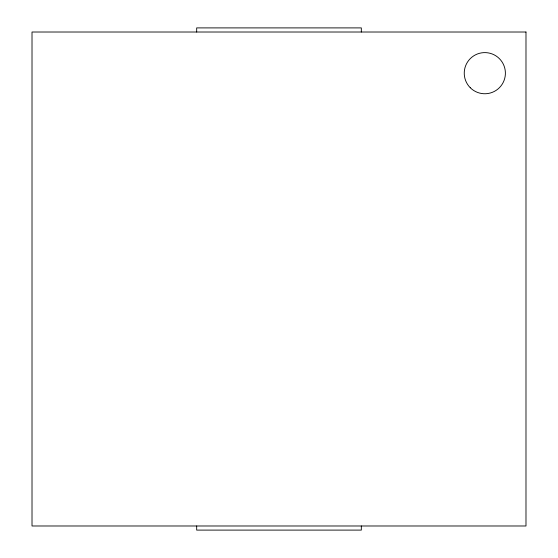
<?xml version="1.0" encoding="UTF-8"?>
<svg xmlns="http://www.w3.org/2000/svg" width="558" height="558" viewBox="0 0 558 558"><rect width="100%" height="100%" fill="white"/><g stroke="black" fill="none" stroke-linecap="round" stroke-linejoin="round"><path stroke-width="0.84" d="M361.326 32.015L361.326 27.9L196.674 27.9L196.674 32.015M361.326 525.985L361.326 530.1L196.674 530.1L196.674 525.985M525.985 32.015L32.015 32.015L32.015 525.985L525.985 525.985L525.985 32.015M470.268 87.732A20.583 20.583 0 0 0 504.697 78.511A20.583 20.583 0 0 0 479.489 53.303A20.583 20.583 0 0 0 470.268 87.732"/></g></svg>
